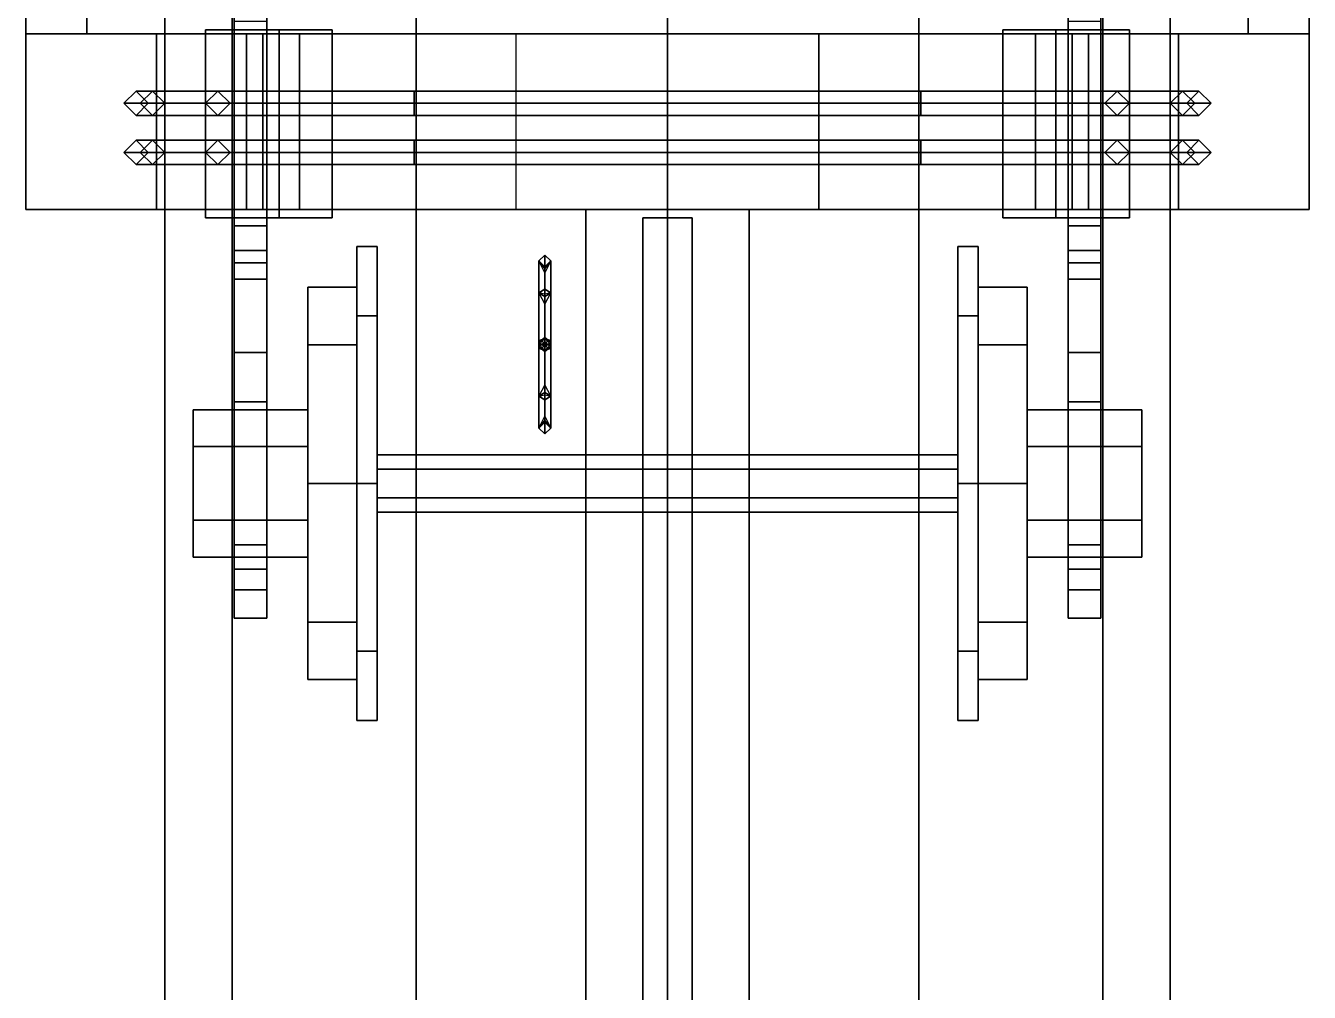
# Model space of a CAD drawing. Header units: millimetres. Extents: x -1.6 to 3, y -6.2 to 24.6.
# Drawn here: x -1.57 to 1.57, y 1.805 to 4.17 of the extents above; entities that cross this region are included whole.
import ezdxf

# ---------------------------------------------------------------- set-up
doc = ezdxf.new("R2010")
doc.units = ezdxf.units.MM
doc.layers.add('wheels', color=2, linetype='Continuous')

msp = doc.modelspace()

# ---------------------------------------------------------------- linework, layer by layer
for points in [[(-1.0652, 4.75, 3.165), (-1.23, 4.75, 2.55), (-1.23, -4.69, 2.55), (-1.0652, -4.69, 3.165)], [(-1.23, 4.75, 2.55), (-1.0652, 4.75, 1.935), (-1.0652, -4.69, 1.935), (-1.23, -4.69, 2.55)], [(-0.615, 4.75, 3.6152), (-1.0652, 4.75, 3.165), (-1.0652, -4.69, 3.165), (-0.615, -4.69, 3.6152)], [(-1.0652, 4.75, 1.935), (-0.615, 4.75, 1.4848), (-0.615, -4.69, 1.4848), (-1.0652, -4.69, 1.935)], [(0, 4.75, 3.78), (-0.615, 4.75, 3.6152), (-0.615, -4.69, 3.6152), (0, -4.69, 3.78)], [(-0.615, 4.75, 1.4848), (0, 4.75, 1.32), (0, -4.69, 1.32), (-0.615, -4.69, 1.4848)], [(0.615, 4.75, 3.6152), (0, 4.75, 3.78), (0, -4.69, 3.78), (0.615, -4.69, 3.6152)], [(0, 4.75, 1.32), (0.615, 4.75, 1.4848), (0.615, -4.69, 1.4848), (0, -4.69, 1.32)], [(1.0652, 4.75, 3.165), (0.615, 4.75, 3.6152), (0.615, -4.69, 3.6152), (1.0652, -4.69, 3.165)], [(0.615, 4.75, 1.4848), (1.0652, 4.75, 1.935), (1.0652, -4.69, 1.935), (0.615, -4.69, 1.4848)], [(1.23, 4.75, 2.55), (1.0652, 4.75, 3.165), (1.0652, -4.69, 3.165), (1.23, -4.69, 2.55)], [(1.0652, 4.75, 1.935), (1.23, 4.75, 2.55), (1.23, -4.69, 2.55), (1.0652, -4.69, 1.935)], [(-1.06, 4.49, 0.71), (-1.06, 3.37, 0.71), (-1.06, 3.37, 0.79), (-1.06, 4.49, 0.79)], [(-0.98, 4.49, 0.71), (-0.98, 3.37, 0.71), (-1.06, 3.37, 0.71), (-1.06, 4.49, 0.71)], [(-1.06, 4.49, 0.79), (-1.06, 3.37, 0.79), (-0.98, 3.37, 0.79), (-0.98, 4.49, 0.79)], [(-0.98, 3.37, 0.79), (-0.98, 3.37, 0.71), (-0.98, 4.49, 0.71), (-0.98, 4.49, 0.79)], [(0.98, 4.49, 0.71), (0.98, 3.37, 0.71), (0.98, 3.37, 0.79), (0.98, 4.49, 0.79)], [(1.06, 4.49, 0.71), (1.06, 3.37, 0.71), (0.98, 3.37, 0.71), (0.98, 4.49, 0.71)], [(0.98, 4.49, 0.79), (0.98, 3.37, 0.79), (1.06, 3.37, 0.79), (1.06, 4.49, 0.79)], [(1.06, 3.37, 0.79), (1.06, 3.37, 0.71), (1.06, 4.49, 0.71), (1.06, 4.49, 0.79)], [(-1.06, 4.24, 0.09), (-1.06, 3.62, 0.09), (-1.06, 3.55, 0.19), (-1.06, 4.31, 0.19)], [(-0.98, 3.55, 0.19), (-0.98, 3.62, 0.09), (-0.98, 4.24, 0.09), (-0.98, 4.31, 0.19)], [(0.98, 4.24, 0.09), (0.98, 3.62, 0.09), (0.98, 3.55, 0.19), (0.98, 4.31, 0.19)], [(1.06, 3.55, 0.19), (1.06, 3.62, 0.09), (1.06, 4.24, 0.09), (1.06, 4.31, 0.19)], [(-1.57, 4.28, 1), (-1.57, 4.15, 1), (-1.57, 4.15, 1.22), (-1.57, 4.28, 1.22)], [(-1.57, 4.28, 1.22), (-1.57, 4.15, 1.22), (-1.42, 4.15, 1.22), (-1.42, 4.28, 1.22)], [(-1.42, 4.28, 1), (-1.42, 4.15, 1), (-1.57, 4.15, 1), (-1.57, 4.28, 1)], [(-1.42, 4.15, 1.22), (-1.42, 4.15, 1), (-1.42, 4.28, 1), (-1.42, 4.28, 1.22)], [(1.42, 4.28, 1), (1.42, 4.15, 1), (1.42, 4.15, 1.22), (1.42, 4.28, 1.22)], [(1.57, 4.28, 1), (1.57, 4.15, 1), (1.42, 4.15, 1), (1.42, 4.28, 1)], [(1.42, 4.28, 1.22), (1.42, 4.15, 1.22), (1.57, 4.15, 1.22), (1.57, 4.28, 1.22)], [(1.57, 4.15, 1.22), (1.57, 4.15, 1), (1.57, 4.28, 1), (1.57, 4.28, 1.22)], [(-0.98, 4.24, 0.09), (-0.98, 3.62, 0.09), (-1.06, 3.62, 0.09), (-1.06, 4.24, 0.09)], [(1.06, 4.24, 0.09), (1.06, 3.62, 0.09), (0.98, 3.62, 0.09), (0.98, 4.24, 0.09)], [(-1.06, 4.18, 0.19), (-1.06, 3.55, 0.19), (-0.98, 3.55, 0.19), (-0.98, 4.18, 0.19)], [(0.98, 4.18, 0.19), (0.98, 3.55, 0.19), (1.06, 3.55, 0.19), (1.06, 4.18, 0.19)], [(-1.57, 4.15, 1), (-1.57, 3.72, 1), (-1.57, 3.72, 1.22), (-1.57, 4.15, 1.22)], [(-1.25, 4.15, 0.94), (-1.25, 3.72, 0.94), (-1.57, 3.72, 1.06), (-1.57, 4.15, 1.06)], [(-1.42, 4.15, 1), (-1.42, 4.15, 1.0037), (-1.57, 4.15, 1.06), (-1.57, 4.15, 1)], [(-1.57, 3.72, 1.22), (-0.99, 3.72, 1.22), (-0.99, 4.15, 1.22), (-1.57, 4.15, 1.22)], [(1.42, 4.15, 1.22), (1.42, 4.15, 1.0037), (-1.42, 4.15, 1.0037), (-1.42, 4.15, 1.22)], [(1.42, 4.15, 1.0037), (1.25, 4.15, 0.94), (-1.25, 4.15, 0.94), (-1.42, 4.15, 1.0037)], [(1.25, 4.15, 0.94), (1.25, 3.72, 0.94), (-1.25, 3.72, 0.94), (-1.25, 4.15, 0.94)], [(-1.13, 4.16, 0.67), (-1.13, 4.16, 0.25), (-1.13, 3.7, 0.25), (-1.13, 3.7, 0.67)], [(-0.82, 4.16, 0.67), (-0.82, 4.16, 0.25), (-1.13, 4.16, 0.25), (-1.13, 4.16, 0.67)], [(-1.13, 3.7, 0.25), (-1.13, 4.16, 0.25), (-0.82, 4.16, 0.25), (-0.82, 3.7, 0.25)], [(-0.95, 3.7, 0.67), (-0.95, 4.16, 0.67), (-1.13, 4.16, 0.67), (-1.13, 3.7, 0.67)], [(-0.9, 4.15, 1.58), (-0.37, 4.15, 1.22), (-0.99, 4.15, 1.22), (-1.03, 4.15, 1.29)], [(-1.03, 4.15, 1.29), (-0.99, 4.15, 1.22), (-0.99, 3.72, 1.22), (-1.03, 3.72, 1.29)], [(-1.03, 3.72, 1.29), (-0.9, 3.72, 1.58), (-0.9, 4.15, 1.58), (-1.03, 4.15, 1.29)], [(-0.99, 4.15, 1.22), (-0.99, 3.72, 1.22), (0.37, 3.72, 1.22), (0.37, 4.15, 1.22)], [(-0.82, 4.16, 0.92), (-0.82, 4.16, 0.67), (-0.95, 4.16, 0.67), (-0.95, 4.16, 0.92)], [(-0.95, 4.16, 0.92), (-0.95, 4.16, 0.67), (-0.95, 3.7, 0.67), (-0.95, 3.7, 0.92)], [(-0.9, 3.72, 1.58), (-0.37, 3.72, 1.22), (-0.37, 4.15, 1.22), (-0.9, 4.15, 1.58)], [(-0.82, 3.7, 0.67), (-0.82, 4.16, 0.67), (-0.82, 4.16, 0.92), (-0.82, 3.7, 0.92)], [(-0.82, 3.7, 0.25), (-0.82, 4.16, 0.25), (-0.82, 4.16, 0.67), (-0.82, 3.7, 0.67)], [(0.9, 4.15, 1.58), (0.37, 4.15, 1.22), (0.37, 3.72, 1.22), (0.9, 3.72, 1.58)], [(0.99, 4.15, 1.22), (0.37, 4.15, 1.22), (0.9, 4.15, 1.58), (1.03, 4.15, 1.29)], [(0.95, 4.16, 0.92), (0.95, 4.16, 0.67), (0.82, 4.16, 0.67), (0.82, 4.16, 0.92)], [(0.82, 4.16, 0.67), (0.82, 3.7, 0.67), (0.82, 3.7, 0.92), (0.82, 4.16, 0.92)], [(1.13, 4.16, 0.67), (1.13, 4.16, 0.25), (0.82, 4.16, 0.25), (0.82, 4.16, 0.67)], [(0.82, 4.16, 0.25), (0.82, 3.7, 0.25), (0.82, 3.7, 0.67), (0.82, 4.16, 0.67)], [(1.13, 4.16, 0.25), (1.13, 3.7, 0.25), (0.82, 3.7, 0.25), (0.82, 4.16, 0.25)], [(1.03, 4.15, 1.29), (0.9, 4.15, 1.58), (0.9, 3.72, 1.58), (1.03, 3.72, 1.29)], [(0.95, 3.7, 0.92), (0.95, 3.7, 0.67), (0.95, 4.16, 0.67), (0.95, 4.16, 0.92)], [(0.95, 4.16, 0.67), (0.95, 3.7, 0.67), (1.13, 3.7, 0.67), (1.13, 4.16, 0.67)], [(1.03, 3.72, 1.29), (0.99, 3.72, 1.22), (0.99, 4.15, 1.22), (1.03, 4.15, 1.29)], [(0.99, 3.72, 1.22), (1.57, 3.72, 1.22), (1.57, 4.15, 1.22), (0.99, 4.15, 1.22)], [(1.13, 3.7, 0.67), (1.13, 3.7, 0.25), (1.13, 4.16, 0.25), (1.13, 4.16, 0.67)], [(1.57, 3.72, 1.06), (1.25, 3.72, 0.94), (1.25, 4.15, 0.94), (1.57, 4.15, 1.06)], [(1.57, 4.15, 1), (1.57, 4.15, 1.06), (1.42, 4.15, 1.0037), (1.42, 4.15, 1)], [(1.57, 3.72, 1.22), (1.57, 3.72, 1.06), (1.57, 4.15, 1.06), (1.57, 4.15, 1.22)], [(-1.3, 4.01, 1.22), (-1.33, 3.98, 1.22), (-1.29, 3.98, 2.55), (-1.26, 4.01, 2.55)], [(-1.27, 3.98, 1.22), (-1.3, 4.01, 1.22), (-1.26, 4.01, 2.55), (-1.23, 3.98, 2.55)], [(-1.26, 4.01, 2.55), (-1.29, 3.98, 2.55), (-1.13, 3.98, 3.17), (-1.1, 4.01, 3.17)], [(-1.23, 3.98, 2.55), (-1.26, 4.01, 2.55), (-1.1, 4.01, 3.17), (-1.07, 3.98, 3.17)], [(-1.1, 4.01, 3.17), (-1.13, 3.98, 3.17), (-0.62, 3.98, 3.68), (-0.62, 4.01, 3.65)], [(-1.07, 3.98, 3.17), (-1.1, 4.01, 3.17), (-0.62, 4.01, 3.65), (-0.62, 3.98, 3.62)], [(-0.62, 3.98, 3.62), (-0.62, 4.01, 3.65), (0, 4.01, 3.81), (0, 3.98, 3.78)], [(-0.62, 4.01, 3.65), (-0.62, 3.98, 3.68), (0, 3.98, 3.84), (0, 4.01, 3.81)], [(0.62, 4.01, 3.65), (0.62, 3.98, 3.62), (0, 3.98, 3.78), (0, 4.01, 3.81)], [(0.62, 3.98, 3.68), (0.62, 4.01, 3.65), (0, 4.01, 3.81), (0, 3.98, 3.84)], [(1.1, 4.01, 3.17), (1.07, 3.98, 3.17), (0.62, 3.98, 3.62), (0.62, 4.01, 3.65)], [(1.13, 3.98, 3.17), (1.1, 4.01, 3.17), (0.62, 4.01, 3.65), (0.62, 3.98, 3.68)], [(1.26, 4.01, 2.55), (1.23, 3.98, 2.55), (1.07, 3.98, 3.17), (1.1, 4.01, 3.17)], [(1.29, 3.98, 2.55), (1.26, 4.01, 2.55), (1.1, 4.01, 3.17), (1.13, 3.98, 3.17)], [(1.3, 4.01, 1.22), (1.27, 3.98, 1.22), (1.23, 3.98, 2.55), (1.26, 4.01, 2.55)], [(1.33, 3.98, 1.22), (1.3, 4.01, 1.22), (1.26, 4.01, 2.55), (1.29, 3.98, 2.55)], [(-1.33, 3.98, 1.22), (-1.3, 3.95, 1.22), (-1.26, 3.95, 2.55), (-1.29, 3.98, 2.55)], [(-1.3, 3.95, 1.22), (-1.27, 3.98, 1.22), (-1.23, 3.98, 2.55), (-1.26, 3.95, 2.55)], [(-1.29, 3.98, 2.55), (-1.26, 3.95, 2.55), (-1.1, 3.95, 3.17), (-1.13, 3.98, 3.17)], [(-1.26, 3.95, 2.55), (-1.23, 3.98, 2.55), (-1.07, 3.98, 3.17), (-1.1, 3.95, 3.17)], [(-1.13, 3.98, 3.17), (-1.1, 3.95, 3.17), (-0.62, 3.95, 3.65), (-0.62, 3.98, 3.68)], [(-1.1, 3.95, 3.17), (-1.07, 3.98, 3.17), (-0.62, 3.98, 3.62), (-0.62, 3.95, 3.65)], [(-0.62, 3.98, 3.68), (-0.62, 3.95, 3.65), (0, 3.95, 3.81), (0, 3.98, 3.84)], [(-0.62, 3.95, 3.65), (-0.62, 3.98, 3.62), (0, 3.98, 3.78), (0, 3.95, 3.81)], [(0.62, 3.95, 3.65), (0.62, 3.98, 3.68), (0, 3.98, 3.84), (0, 3.95, 3.81)], [(0.62, 3.98, 3.62), (0.62, 3.95, 3.65), (0, 3.95, 3.81), (0, 3.98, 3.78)], [(1.1, 3.95, 3.17), (1.13, 3.98, 3.17), (0.62, 3.98, 3.68), (0.62, 3.95, 3.65)], [(1.07, 3.98, 3.17), (1.1, 3.95, 3.17), (0.62, 3.95, 3.65), (0.62, 3.98, 3.62)], [(1.23, 3.98, 2.55), (1.26, 3.95, 2.55), (1.1, 3.95, 3.17), (1.07, 3.98, 3.17)], [(1.26, 3.95, 2.55), (1.29, 3.98, 2.55), (1.13, 3.98, 3.17), (1.1, 3.95, 3.17)], [(1.27, 3.98, 1.22), (1.3, 3.95, 1.22), (1.26, 3.95, 2.55), (1.23, 3.98, 2.55)], [(1.3, 3.95, 1.22), (1.33, 3.98, 1.22), (1.29, 3.98, 2.55), (1.26, 3.95, 2.55)], [(-1.3, 3.89, 1.22), (-1.33, 3.86, 1.22), (-1.29, 3.86, 2.55), (-1.26, 3.89, 2.55)], [(-1.27, 3.86, 1.22), (-1.3, 3.89, 1.22), (-1.26, 3.89, 2.55), (-1.23, 3.86, 2.55)], [(-1.26, 3.89, 2.55), (-1.29, 3.86, 2.55), (-1.13, 3.86, 3.17), (-1.1, 3.89, 3.17)], [(-1.23, 3.86, 2.55), (-1.26, 3.89, 2.55), (-1.1, 3.89, 3.17), (-1.07, 3.86, 3.17)], [(-1.1, 3.89, 3.17), (-1.13, 3.86, 3.17), (-0.62, 3.86, 3.68), (-0.62, 3.89, 3.65)], [(-1.07, 3.86, 3.17), (-1.1, 3.89, 3.17), (-0.62, 3.89, 3.65), (-0.62, 3.86, 3.62)], [(-0.62, 3.86, 3.62), (-0.62, 3.89, 3.65), (0, 3.89, 3.81), (0, 3.86, 3.78)], [(-0.62, 3.89, 3.65), (-0.62, 3.86, 3.68), (0, 3.86, 3.84), (0, 3.89, 3.81)], [(0.62, 3.89, 3.65), (0.62, 3.86, 3.62), (0, 3.86, 3.78), (0, 3.89, 3.81)], [(0.62, 3.86, 3.68), (0.62, 3.89, 3.65), (0, 3.89, 3.81), (0, 3.86, 3.84)], [(1.1, 3.89, 3.17), (1.07, 3.86, 3.17), (0.62, 3.86, 3.62), (0.62, 3.89, 3.65)], [(1.13, 3.86, 3.17), (1.1, 3.89, 3.17), (0.62, 3.89, 3.65), (0.62, 3.86, 3.68)], [(1.26, 3.89, 2.55), (1.23, 3.86, 2.55), (1.07, 3.86, 3.17), (1.1, 3.89, 3.17)], [(1.29, 3.86, 2.55), (1.26, 3.89, 2.55), (1.1, 3.89, 3.17), (1.13, 3.86, 3.17)], [(1.3, 3.89, 1.22), (1.27, 3.86, 1.22), (1.23, 3.86, 2.55), (1.26, 3.89, 2.55)], [(1.33, 3.86, 1.22), (1.3, 3.89, 1.22), (1.26, 3.89, 2.55), (1.29, 3.86, 2.55)], [(-1.33, 3.86, 1.22), (-1.3, 3.83, 1.22), (-1.26, 3.83, 2.55), (-1.29, 3.86, 2.55)], [(-1.3, 3.83, 1.22), (-1.27, 3.86, 1.22), (-1.23, 3.86, 2.55), (-1.26, 3.83, 2.55)], [(-1.29, 3.86, 2.55), (-1.26, 3.83, 2.55), (-1.1, 3.83, 3.17), (-1.13, 3.86, 3.17)], [(-1.26, 3.83, 2.55), (-1.23, 3.86, 2.55), (-1.07, 3.86, 3.17), (-1.1, 3.83, 3.17)], [(-1.13, 3.86, 3.17), (-1.1, 3.83, 3.17), (-0.62, 3.83, 3.65), (-0.62, 3.86, 3.68)], [(-1.1, 3.83, 3.17), (-1.07, 3.86, 3.17), (-0.62, 3.86, 3.62), (-0.62, 3.83, 3.65)], [(-0.62, 3.86, 3.68), (-0.62, 3.83, 3.65), (0, 3.83, 3.81), (0, 3.86, 3.84)], [(-0.62, 3.83, 3.65), (-0.62, 3.86, 3.62), (0, 3.86, 3.78), (0, 3.83, 3.81)], [(0.62, 3.83, 3.65), (0.62, 3.86, 3.68), (0, 3.86, 3.84), (0, 3.83, 3.81)], [(0.62, 3.86, 3.62), (0.62, 3.83, 3.65), (0, 3.83, 3.81), (0, 3.86, 3.78)], [(1.1, 3.83, 3.17), (1.13, 3.86, 3.17), (0.62, 3.86, 3.68), (0.62, 3.83, 3.65)], [(1.07, 3.86, 3.17), (1.1, 3.83, 3.17), (0.62, 3.83, 3.65), (0.62, 3.86, 3.62)], [(1.23, 3.86, 2.55), (1.26, 3.83, 2.55), (1.1, 3.83, 3.17), (1.07, 3.86, 3.17)], [(1.26, 3.83, 2.55), (1.29, 3.86, 2.55), (1.13, 3.86, 3.17), (1.1, 3.83, 3.17)], [(1.27, 3.86, 1.22), (1.3, 3.83, 1.22), (1.26, 3.83, 2.55), (1.23, 3.86, 2.55)], [(1.3, 3.83, 1.22), (1.33, 3.86, 1.22), (1.29, 3.86, 2.55), (1.26, 3.83, 2.55)], [(-1.57, 3.72, 1.22), (-1.57, 3.72, 1.06), (1.57, 3.72, 1.06), (1.57, 3.72, 1.22)], [(-1.57, 3.72, 1.06), (-1.25, 3.72, 0.94), (1.25, 3.72, 0.94), (1.57, 3.72, 1.06)], [(-0.99, 3.72, 1.22), (-0.37, 3.72, 1.22), (-0.9, 3.72, 1.58), (-1.03, 3.72, 1.29)], [(-0.2, 3.72, 1.2), (-0.2, -3.71, 1.2), (-0.2, -3.71, 1.32), (-0.2, 3.72, 1.32)], [(0.2, 3.72, 1.2), (0.2, -3.71, 1.2), (-0.2, -3.71, 1.2), (-0.2, 3.72, 1.2)], [(-0.2, 3.72, 1.32), (-0.2, -3.71, 1.32), (0.2, -3.71, 1.32), (0.2, 3.72, 1.32)], [(0.2, -3.71, 1.32), (0.2, -3.71, 1.2), (0.2, 3.72, 1.2), (0.2, 3.72, 1.32)], [(0.9, 3.72, 1.58), (0.37, 3.72, 1.22), (0.99, 3.72, 1.22), (1.03, 3.72, 1.29)], [(-1.13, 3.7, 0.67), (-1.13, 3.7, 0.25), (-0.82, 3.7, 0.25), (-0.82, 3.7, 0.67)], [(-0.98, 3.68, 0.71), (-0.98, 3.68, 0.19), (-1.06, 3.68, 0.19), (-1.06, 3.68, 0.71)], [(-1.06, 3.68, 0.71), (-1.06, 3.68, 0.19), (-1.06, 3.59, 0.19), (-1.06, 3.59, 0.71)], [(-0.98, 3.59, 0.19), (-0.98, 3.68, 0.19), (-0.98, 3.68, 0.71), (-0.98, 3.59, 0.71)], [(-0.95, 3.7, 0.92), (-0.95, 3.7, 0.67), (-0.82, 3.7, 0.67), (-0.82, 3.7, 0.92)], [(0, 3.7, 0.9), (-0.06, 3.7, 0.84), (-0.06, 0.09, 0.84), (0, 0.09, 0.9)], [(-0.06, 3.7, 0.84), (0, 3.7, 0.78), (0, 0.09, 0.78), (-0.06, 0.09, 0.84)], [(0.06, 3.7, 0.84), (0, 3.7, 0.9), (0, 0.09, 0.9), (0.06, 0.09, 0.84)], [(0, 3.7, 0.78), (0.06, 3.7, 0.84), (0.06, 0.09, 0.84), (0, 0.09, 0.78)], [(0.82, 3.7, 0.92), (0.82, 3.7, 0.67), (0.95, 3.7, 0.67), (0.95, 3.7, 0.92)], [(0.82, 3.7, 0.67), (0.82, 3.7, 0.25), (1.13, 3.7, 0.25), (1.13, 3.7, 0.67)], [(1.06, 3.68, 0.71), (1.06, 3.68, 0.19), (0.98, 3.68, 0.19), (0.98, 3.68, 0.71)], [(0.98, 3.68, 0.71), (0.98, 3.68, 0.19), (0.98, 3.59, 0.19), (0.98, 3.59, 0.71)], [(1.06, 3.59, 0.19), (1.06, 3.68, 0.19), (1.06, 3.68, 0.71), (1.06, 3.59, 0.71)], [(-1.06, 3.37, 0.64), (-1.06, 3.66, 0.19), (-1.06, 3.55, 0.19), (-1.06, 3.25, 0.64)], [(-0.98, 3.55, 0.19), (-0.98, 3.66, 0.19), (-0.98, 3.37, 0.64), (-0.98, 3.25, 0.64)], [(0.98, 3.37, 0.64), (0.98, 3.66, 0.19), (0.98, 3.55, 0.19), (0.98, 3.25, 0.64)], [(1.06, 3.55, 0.19), (1.06, 3.66, 0.19), (1.06, 3.37, 0.64), (1.06, 3.25, 0.64)], [(-1.06, 3.55, 0.19), (-1.06, 3.62, 0.09), (-0.98, 3.62, 0.09), (-0.98, 3.55, 0.19)], [(0.98, 3.55, 0.19), (0.98, 3.62, 0.09), (1.06, 3.62, 0.09), (1.06, 3.55, 0.19)], [(-1.06, 3.59, 0.71), (-1.06, 3.59, 0.2986), (-0.98, 3.59, 0.2986), (-0.98, 3.59, 0.71)], [(-0.98, 3.37, 0.64), (-0.98, 3.59, 0.2986), (-1.06, 3.59, 0.2986), (-1.06, 3.37, 0.64)], [(-0.3, 3.5252, 0.8739), (-0.315, 3.5164, 0.8861), (-0.315, 3.5945, 1.1264), (-0.3, 3.6087, 1.1311)], [(-0.3, 3.6087, 1.1311), (-0.315, 3.5945, 1.1264), (-0.315, 3.39, 1.275), (-0.3, 3.39, 1.29)], [(-0.3, 3.3851, 1.0426), (-0.315, 3.3805, 1.0569), (-0.315, 3.5945, 1.1264), (-0.3, 3.5745, 1.1042)], [(-0.315, 3.3805, 1.0569), (-0.3, 3.3759, 1.0712), (-0.3, 3.5652, 1.1327), (-0.315, 3.5945, 1.1264)], [(-0.315, 3.5164, 0.8861), (-0.3, 3.5076, 0.8982), (-0.3, 3.5802, 1.1218), (-0.315, 3.5945, 1.1264)], [(-0.315, 3.5945, 1.1264), (-0.3, 3.5802, 1.1218), (-0.3, 3.39, 1.26), (-0.315, 3.39, 1.275)], [(-0.285, 3.5164, 0.8861), (-0.3, 3.5252, 0.8739), (-0.3, 3.6087, 1.1311), (-0.285, 3.5945, 1.1264)], [(-0.285, 3.5945, 1.1264), (-0.3, 3.6087, 1.1311), (-0.3, 3.39, 1.29), (-0.285, 3.39, 1.275)], [(-0.285, 3.3805, 1.0569), (-0.3, 3.3851, 1.0426), (-0.3, 3.5745, 1.1042), (-0.285, 3.5945, 1.1264)], [(-0.3, 3.3759, 1.0712), (-0.285, 3.3805, 1.0569), (-0.285, 3.5945, 1.1264), (-0.3, 3.5652, 1.1327)], [(-0.3, 3.5076, 0.8982), (-0.285, 3.5164, 0.8861), (-0.285, 3.5945, 1.1264), (-0.3, 3.5802, 1.1218)], [(-0.3, 3.5802, 1.1218), (-0.285, 3.5945, 1.1264), (-0.285, 3.39, 1.275), (-0.3, 3.39, 1.26)], [(1.06, 3.37, 0.64), (1.06, 3.59, 0.2986), (0.98, 3.59, 0.2986), (0.98, 3.37, 0.64)], [(0.98, 3.59, 0.71), (0.98, 3.59, 0.2986), (1.06, 3.59, 0.2986), (1.06, 3.59, 0.71)], [(-1.06, 3.25, 0.64), (-1.06, 3.55, 0.19), (-0.98, 3.55, 0.19), (-0.98, 3.25, 0.64)], [(0.98, 3.25, 0.64), (0.98, 3.55, 0.19), (1.06, 3.55, 0.19), (1.06, 3.25, 0.64)], [(-0.3, 3.2548, 0.8739), (-0.315, 3.2636, 0.8861), (-0.315, 3.5164, 0.8861), (-0.3, 3.5252, 0.8739)], [(-0.285, 3.2636, 0.8861), (-0.3, 3.2548, 0.8739), (-0.3, 3.5252, 0.8739), (-0.285, 3.5164, 0.8861)], [(-0.3, 3.372, 1.0593), (-0.315, 3.3841, 1.0681), (-0.315, 3.5164, 0.8861), (-0.3, 3.489, 0.8982)], [(-0.315, 3.3841, 1.0681), (-0.3, 3.3963, 1.0769), (-0.3, 3.5133, 0.9158), (-0.315, 3.5164, 0.8861)], [(-0.315, 3.2636, 0.8861), (-0.3, 3.2724, 0.8982), (-0.3, 3.5076, 0.8982), (-0.315, 3.5164, 0.8861)], [(-0.285, 3.3841, 1.0681), (-0.3, 3.372, 1.0593), (-0.3, 3.489, 0.8982), (-0.285, 3.5164, 0.8861)], [(-0.3, 3.3963, 1.0769), (-0.285, 3.3841, 1.0681), (-0.285, 3.5164, 0.8861), (-0.3, 3.5133, 0.9158)], [(-0.3, 3.2724, 0.8982), (-0.285, 3.2636, 0.8861), (-0.285, 3.5164, 0.8861), (-0.3, 3.5076, 0.8982)], [(-0.315, 3.3959, 1.0681), (-0.3, 3.408, 1.0593), (-0.3, 3.291, 0.8982), (-0.315, 3.2636, 0.8861)], [(-0.3, 3.405, 1.05), (-0.315, 3.39, 1.05), (-0.315, 3.39, 1.275), (-0.3, 3.405, 1.2491)], [(-0.3, 3.4041, 1.0712), (-0.315, 3.3995, 1.0569), (-0.315, 3.1855, 1.1264), (-0.3, 3.2148, 1.1327)], [(-0.315, 3.3995, 1.0569), (-0.3, 3.3949, 1.0426), (-0.3, 3.2055, 1.1042), (-0.315, 3.1855, 1.1264)], [(-0.3, 3.3837, 1.0769), (-0.315, 3.3959, 1.0681), (-0.315, 3.2636, 0.8861), (-0.3, 3.2667, 0.9158)], [(-0.3, 3.408, 1.0593), (-0.285, 3.3959, 1.0681), (-0.285, 3.2636, 0.8861), (-0.3, 3.291, 0.8982)], [(-0.285, 3.39, 1.05), (-0.3, 3.405, 1.05), (-0.3, 3.405, 1.2491), (-0.285, 3.39, 1.275)], [(-0.285, 3.3995, 1.0569), (-0.3, 3.4041, 1.0712), (-0.3, 3.2148, 1.1327), (-0.285, 3.1855, 1.1264)], [(-0.3, 3.3949, 1.0426), (-0.285, 3.3995, 1.0569), (-0.285, 3.1855, 1.1264), (-0.3, 3.2055, 1.1042)], [(-0.285, 3.3959, 1.0681), (-0.3, 3.3837, 1.0769), (-0.3, 3.2667, 0.9158), (-0.285, 3.2636, 0.8861)], [(-1.06, 3.37, 0.79), (-1.06, 3.37, 0.64), (-1.06, 2.96, 0.64), (-1.06, 2.96, 0.75)], [(-0.98, 3.37, 0.71), (-0.98, 3.37, 0.64), (-1.06, 3.37, 0.64), (-1.06, 3.37, 0.71)], [(-0.98, 2.96, 0.75), (-0.98, 3.37, 0.79), (-1.06, 3.37, 0.79), (-1.06, 2.96, 0.75)], [(-0.98, 2.96, 0.64), (-0.98, 3.37, 0.64), (-0.98, 3.37, 0.79), (-0.98, 2.96, 0.75)], [(-0.315, 3.39, 1.05), (-0.3, 3.375, 1.05), (-0.3, 3.375, 1.2491), (-0.315, 3.39, 1.275)], [(-0.315, 3.39, 1.275), (-0.3, 3.39, 1.26), (-0.3, 3.1998, 1.1218), (-0.315, 3.1855, 1.1264)], [(-0.3, 3.39, 1.29), (-0.315, 3.39, 1.275), (-0.315, 3.1855, 1.1264), (-0.3, 3.1713, 1.1311)], [(-0.3, 3.375, 1.05), (-0.285, 3.39, 1.05), (-0.285, 3.39, 1.275), (-0.3, 3.375, 1.2491)], [(-0.3, 3.39, 1.26), (-0.285, 3.39, 1.275), (-0.285, 3.1855, 1.1264), (-0.3, 3.1998, 1.1218)], [(-0.285, 3.39, 1.275), (-0.3, 3.39, 1.29), (-0.3, 3.1713, 1.1311), (-0.285, 3.1855, 1.1264)], [(0.98, 3.37, 0.79), (0.98, 3.37, 0.64), (0.98, 2.96, 0.64), (0.98, 2.96, 0.75)], [(1.06, 3.37, 0.71), (1.06, 3.37, 0.64), (0.98, 3.37, 0.64), (0.98, 3.37, 0.71)], [(1.06, 2.96, 0.75), (1.06, 3.37, 0.79), (0.98, 3.37, 0.79), (0.98, 2.96, 0.75)], [(1.06, 2.96, 0.64), (1.06, 3.37, 0.64), (1.06, 3.37, 0.79), (1.06, 2.96, 0.75)], [(-0.315, 3.1855, 1.1264), (-0.3, 3.1998, 1.1218), (-0.3, 3.2724, 0.8982), (-0.315, 3.2636, 0.8861)], [(-0.3, 3.1998, 1.1218), (-0.285, 3.1855, 1.1264), (-0.285, 3.2636, 0.8861), (-0.3, 3.2724, 0.8982)], [(-1.06, 2.96, 0.64), (-1.06, 3.25, 0.64), (-0.98, 3.25, 0.64), (-0.98, 2.96, 0.64)], [(-0.3, 3.1713, 1.1311), (-0.315, 3.1855, 1.1264), (-0.315, 3.2636, 0.8861), (-0.3, 3.2548, 0.8739)], [(-0.285, 3.1855, 1.1264), (-0.3, 3.1713, 1.1311), (-0.3, 3.2548, 0.8739), (-0.285, 3.2636, 0.8861)], [(0.98, 2.96, 0.64), (0.98, 3.25, 0.64), (1.06, 3.25, 0.64), (1.06, 2.96, 0.64)], [(-1.16, 3.14, 0.3141), (-1.16, 3.23, 0.47), (-0.88, 3.23, 0.47), (-0.88, 3.14, 0.3141)], [(-1.16, 3.14, 0.3141), (-1.16, 2.96, 0.6259), (-1.16, 3.14, 0.6259), (-1.16, 3.23, 0.47)], [(-1.16, 3.23, 0.47), (-1.16, 3.14, 0.6259), (-0.88, 3.14, 0.6259), (-0.88, 3.23, 0.47)], [(1.16, 3.23, 0.47), (1.16, 3.14, 0.3141), (0.88, 3.14, 0.3141), (0.88, 3.23, 0.47)], [(1.16, 3.14, 0.6259), (1.16, 3.23, 0.47), (0.88, 3.23, 0.47), (0.88, 3.14, 0.6259)], [(1.16, 3.14, 0.3141), (1.16, 3.23, 0.47), (1.16, 3.14, 0.6259), (1.16, 2.96, 0.3141)], [(-1.16, 2.96, 0.3141), (-1.16, 2.87, 0.47), (-1.16, 2.96, 0.6259), (-1.16, 3.14, 0.3141)], [(-1.16, 2.96, 0.3141), (-1.16, 3.14, 0.3141), (-0.88, 3.14, 0.3141), (-0.88, 2.96, 0.3141)], [(-1.16, 3.14, 0.6259), (-1.16, 2.96, 0.6259), (-0.88, 2.96, 0.6259), (-0.88, 3.14, 0.6259)], [(1.16, 3.14, 0.3141), (1.16, 2.96, 0.3141), (0.88, 2.96, 0.3141), (0.88, 3.14, 0.3141)], [(1.16, 2.96, 0.6259), (1.16, 3.14, 0.6259), (0.88, 3.14, 0.6259), (0.88, 2.96, 0.6259)], [(1.16, 2.96, 0.3141), (1.16, 3.14, 0.6259), (1.16, 2.96, 0.6259), (1.16, 2.87, 0.47)], [(-1.16, 2.87, 0.47), (-1.16, 2.96, 0.3141), (-0.88, 2.96, 0.3141), (-0.88, 2.87, 0.47)], [(-1.16, 2.96, 0.6259), (-1.16, 2.87, 0.47), (-0.88, 2.87, 0.47), (-0.88, 2.96, 0.6259)], [(-0.98, 2.84, 0.73), (-0.98, 2.96, 0.75), (-1.06, 2.96, 0.75), (-1.06, 2.84, 0.73)], [(-1.06, 2.96, 0.75), (-1.06, 2.96, 0.64), (-1.06, 2.72, 0.63), (-1.06, 2.84, 0.73)], [(-1.06, 2.96, 0.64), (-1.06, 2.9, 0.48), (-1.06, 2.72, 0.48), (-1.06, 2.72, 0.63)], [(-0.98, 2.96, 0.64), (-0.98, 2.9, 0.48), (-1.06, 2.9, 0.48), (-1.06, 2.96, 0.64)], [(-0.98, 2.72, 0.63), (-0.98, 2.96, 0.64), (-0.98, 2.96, 0.75), (-0.98, 2.84, 0.73)], [(-0.98, 2.72, 0.48), (-0.98, 2.9, 0.48), (-0.98, 2.96, 0.64), (-0.98, 2.72, 0.63)], [(1.16, 2.96, 0.3141), (1.16, 2.87, 0.47), (0.88, 2.87, 0.47), (0.88, 2.96, 0.3141)], [(1.16, 2.87, 0.47), (1.16, 2.96, 0.6259), (0.88, 2.96, 0.6259), (0.88, 2.87, 0.47)], [(1.06, 2.84, 0.73), (1.06, 2.96, 0.75), (0.98, 2.96, 0.75), (0.98, 2.84, 0.73)], [(0.98, 2.96, 0.75), (0.98, 2.96, 0.64), (0.98, 2.72, 0.63), (0.98, 2.84, 0.73)], [(0.98, 2.96, 0.64), (0.98, 2.9, 0.48), (0.98, 2.72, 0.48), (0.98, 2.72, 0.63)], [(1.06, 2.96, 0.64), (1.06, 2.9, 0.48), (0.98, 2.9, 0.48), (0.98, 2.96, 0.64)], [(1.06, 2.72, 0.63), (1.06, 2.96, 0.64), (1.06, 2.96, 0.75), (1.06, 2.84, 0.73)], [(1.06, 2.72, 0.48), (1.06, 2.9, 0.48), (1.06, 2.96, 0.64), (1.06, 2.72, 0.63)], [(-1.06, 2.9, 0.48), (-1.06, 2.9, 0.31), (-1.06, 2.79, 0.31), (-1.06, 2.72, 0.48)], [(-0.98, 2.9, 0.48), (-0.98, 2.9, 0.31), (-1.06, 2.9, 0.31), (-1.06, 2.9, 0.48)], [(-1.06, 2.79, 0.31), (-1.06, 2.9, 0.31), (-0.98, 2.9, 0.31), (-0.98, 2.79, 0.31)], [(-0.98, 2.79, 0.31), (-0.98, 2.9, 0.31), (-0.98, 2.9, 0.48), (-0.98, 2.72, 0.48)], [(0.98, 2.9, 0.48), (0.98, 2.9, 0.31), (0.98, 2.79, 0.31), (0.98, 2.72, 0.48)], [(1.06, 2.9, 0.48), (1.06, 2.9, 0.31), (0.98, 2.9, 0.31), (0.98, 2.9, 0.48)], [(0.98, 2.79, 0.31), (0.98, 2.9, 0.31), (1.06, 2.9, 0.31), (1.06, 2.79, 0.31)], [(1.06, 2.79, 0.31), (1.06, 2.9, 0.31), (1.06, 2.9, 0.48), (1.06, 2.72, 0.48)], [(-1.06, 2.84, 0.73), (-1.06, 2.72, 0.63), (-0.98, 2.72, 0.63), (-0.98, 2.84, 0.73)], [(0.98, 2.84, 0.73), (0.98, 2.72, 0.63), (1.06, 2.72, 0.63), (1.06, 2.84, 0.73)], [(-1.06, 2.72, 0.48), (-1.06, 2.79, 0.31), (-0.98, 2.79, 0.31), (-0.98, 2.72, 0.48)], [(0.98, 2.72, 0.48), (0.98, 2.79, 0.31), (1.06, 2.79, 0.31), (1.06, 2.72, 0.48)], [(-1.06, 2.72, 0.63), (-1.06, 2.72, 0.48), (-0.98, 2.72, 0.48), (-0.98, 2.72, 0.63)], [(0.98, 2.72, 0.63), (0.98, 2.72, 0.48), (1.06, 2.72, 0.48), (1.06, 2.72, 0.63)]]:
    msp.add_3dface(points)
at = {"layer": 'wheels'}
for points in [[(-0.76, 2.47, 0.47), (-0.76, 3.4601, 0.8801), (-0.76, 3.63, 0.47), (-0.76, 2.6399, 0.0599)], [(-0.76, 3.63, 0.47), (-0.76, 3.4601, 0.8801), (-0.71, 3.4601, 0.8801), (-0.71, 3.63, 0.47)], [(-0.76, 2.6399, 0.0599), (-0.76, 3.63, 0.47), (-0.76, 3.4601, 0.0599), (-0.76, 3.05, -0.11)], [(-0.76, 3.4601, 0.0599), (-0.76, 3.63, 0.47), (-0.71, 3.63, 0.47), (-0.71, 3.4601, 0.0599)], [(-0.71, 3.4601, 0.8801), (-0.71, 2.47, 0.47), (-0.71, 2.6399, 0.0599), (-0.71, 3.63, 0.47)], [(-0.71, 3.63, 0.47), (-0.71, 2.6399, 0.0599), (-0.71, 3.05, -0.11), (-0.71, 3.4601, 0.0599)], [(0.76, 3.4601, 0.8801), (0.76, 3.63, 0.47), (0.71, 3.63, 0.47), (0.71, 3.4601, 0.8801)], [(0.71, 3.05, 1.05), (0.71, 3.4601, 0.8801), (0.71, 3.63, 0.47), (0.71, 2.6399, 0.8801)], [(0.71, 2.6399, 0.8801), (0.71, 3.63, 0.47), (0.71, 3.4601, 0.0599), (0.71, 2.47, 0.47)], [(0.76, 3.63, 0.47), (0.76, 3.4601, 0.0599), (0.71, 3.4601, 0.0599), (0.71, 3.63, 0.47)], [(0.76, 3.63, 0.47), (0.76, 2.6399, 0.8801), (0.76, 2.47, 0.47), (0.76, 3.4601, 0.0599)], [(0.76, 3.4601, 0.8801), (0.76, 3.05, 1.05), (0.76, 2.6399, 0.8801), (0.76, 3.63, 0.47)], [(-0.88, 3.53, 0.47), (-0.88, 2.7106, 0.1306), (-0.88, 2.57, 0.47), (-0.88, 3.3894, 0.8094)], [(-0.88, 3.53, 0.47), (-0.88, 3.3894, 0.8094), (-0.76, 3.3894, 0.8094), (-0.76, 3.53, 0.47)], [(-0.88, 3.3894, 0.1306), (-0.88, 3.05, -0.01), (-0.88, 2.7106, 0.1306), (-0.88, 3.53, 0.47)], [(-0.88, 3.3894, 0.1306), (-0.88, 3.53, 0.47), (-0.76, 3.53, 0.47), (-0.76, 3.3894, 0.1306)], [(0.88, 3.3894, 0.8094), (0.88, 3.53, 0.47), (0.76, 3.53, 0.47), (0.76, 3.3894, 0.8094)], [(0.88, 3.53, 0.47), (0.88, 3.3894, 0.1306), (0.76, 3.3894, 0.1306), (0.76, 3.53, 0.47)], [(0.88, 2.7106, 0.8094), (0.88, 3.53, 0.47), (0.88, 3.3894, 0.8094), (0.88, 3.05, 0.95)], [(0.88, 2.57, 0.47), (0.88, 3.3894, 0.1306), (0.88, 3.53, 0.47), (0.88, 2.7106, 0.8094)], [(-0.76, 2.6399, 0.8801), (-0.76, 3.05, 1.05), (-0.76, 3.4601, 0.8801), (-0.76, 2.47, 0.47)], [(-0.76, 3.05, -0.11), (-0.76, 3.4601, 0.0599), (-0.71, 3.4601, 0.0599), (-0.71, 3.05, -0.11)], [(-0.76, 3.4601, 0.8801), (-0.76, 3.05, 1.05), (-0.71, 3.05, 1.05), (-0.71, 3.4601, 0.8801)], [(-0.71, 3.05, 1.05), (-0.71, 2.6399, 0.8801), (-0.71, 2.47, 0.47), (-0.71, 3.4601, 0.8801)], [(0.71, 2.47, 0.47), (0.71, 3.4601, 0.0599), (0.71, 3.05, -0.11), (0.71, 2.6399, 0.0599)], [(0.76, 3.4601, 0.0599), (0.76, 3.05, -0.11), (0.71, 3.05, -0.11), (0.71, 3.4601, 0.0599)], [(0.76, 3.05, 1.05), (0.76, 3.4601, 0.8801), (0.71, 3.4601, 0.8801), (0.71, 3.05, 1.05)], [(0.76, 3.4601, 0.0599), (0.76, 2.47, 0.47), (0.76, 2.6399, 0.0599), (0.76, 3.05, -0.11)], [(-0.88, 3.3894, 0.8094), (-0.88, 2.57, 0.47), (-0.88, 2.7106, 0.8094), (-0.88, 3.05, 0.95)], [(-0.88, 3.05, -0.01), (-0.88, 3.3894, 0.1306), (-0.76, 3.3894, 0.1306), (-0.76, 3.05, -0.01)], [(-0.88, 3.3894, 0.8094), (-0.88, 3.05, 0.95), (-0.76, 3.05, 0.95), (-0.76, 3.3894, 0.8094)], [(0.88, 3.3894, 0.1306), (0.88, 3.05, -0.01), (0.76, 3.05, -0.01), (0.76, 3.3894, 0.1306)], [(0.88, 3.05, 0.95), (0.88, 3.3894, 0.8094), (0.76, 3.3894, 0.8094), (0.76, 3.05, 0.95)], [(0.88, 2.7106, 0.1306), (0.88, 3.05, -0.01), (0.88, 3.3894, 0.1306), (0.88, 2.57, 0.47)], [(0.71, 3.12, 0.47), (0.71, 3.085, 0.4094), (-0.71, 3.085, 0.4094), (-0.71, 3.12, 0.47)], [(0.71, 3.085, 0.5306), (0.71, 3.12, 0.47), (-0.71, 3.12, 0.47), (-0.71, 3.085, 0.5306)], [(0.71, 3.085, 0.4094), (0.71, 3.015, 0.4094), (-0.71, 3.015, 0.4094), (-0.71, 3.085, 0.4094)], [(0.71, 3.015, 0.5306), (0.71, 3.085, 0.5306), (-0.71, 3.085, 0.5306), (-0.71, 3.015, 0.5306)], [(-0.88, 2.7106, 0.1306), (-0.88, 3.05, -0.01), (-0.76, 3.05, -0.01), (-0.76, 2.7106, 0.1306)], [(-0.88, 3.05, 0.95), (-0.88, 2.7106, 0.8094), (-0.76, 2.7106, 0.8094), (-0.76, 3.05, 0.95)], [(-0.76, 2.6399, 0.0599), (-0.76, 3.05, -0.11), (-0.71, 3.05, -0.11), (-0.71, 2.6399, 0.0599)], [(-0.76, 3.05, 1.05), (-0.76, 2.6399, 0.8801), (-0.71, 2.6399, 0.8801), (-0.71, 3.05, 1.05)], [(0.76, 3.05, -0.11), (0.76, 2.6399, 0.0599), (0.71, 2.6399, 0.0599), (0.71, 3.05, -0.11)], [(0.76, 2.6399, 0.8801), (0.76, 3.05, 1.05), (0.71, 3.05, 1.05), (0.71, 2.6399, 0.8801)], [(0.88, 3.05, -0.01), (0.88, 2.7106, 0.1306), (0.76, 2.7106, 0.1306), (0.76, 3.05, -0.01)], [(0.88, 2.7106, 0.8094), (0.88, 3.05, 0.95), (0.76, 3.05, 0.95), (0.76, 2.7106, 0.8094)], [(0.71, 3.015, 0.4094), (0.71, 2.98, 0.47), (-0.71, 2.98, 0.47), (-0.71, 3.015, 0.4094)], [(0.71, 2.98, 0.47), (0.71, 3.015, 0.5306), (-0.71, 3.015, 0.5306), (-0.71, 2.98, 0.47)], [(-0.88, 2.7106, 0.8094), (-0.88, 2.57, 0.47), (-0.76, 2.57, 0.47), (-0.76, 2.7106, 0.8094)], [(-0.88, 2.57, 0.47), (-0.88, 2.7106, 0.1306), (-0.76, 2.7106, 0.1306), (-0.76, 2.57, 0.47)], [(0.88, 2.57, 0.47), (0.88, 2.7106, 0.8094), (0.76, 2.7106, 0.8094), (0.76, 2.57, 0.47)], [(0.88, 2.7106, 0.1306), (0.88, 2.57, 0.47), (0.76, 2.57, 0.47), (0.76, 2.7106, 0.1306)], [(-0.76, 2.6399, 0.8801), (-0.76, 2.47, 0.47), (-0.71, 2.47, 0.47), (-0.71, 2.6399, 0.8801)], [(-0.76, 2.47, 0.47), (-0.76, 2.6399, 0.0599), (-0.71, 2.6399, 0.0599), (-0.71, 2.47, 0.47)], [(0.76, 2.47, 0.47), (0.76, 2.6399, 0.8801), (0.71, 2.6399, 0.8801), (0.71, 2.47, 0.47)], [(0.76, 2.6399, 0.0599), (0.76, 2.47, 0.47), (0.71, 2.47, 0.47), (0.71, 2.6399, 0.0599)]]:
    msp.add_3dface(points, dxfattribs=at)

doc.saveas('drawing.dxf')
